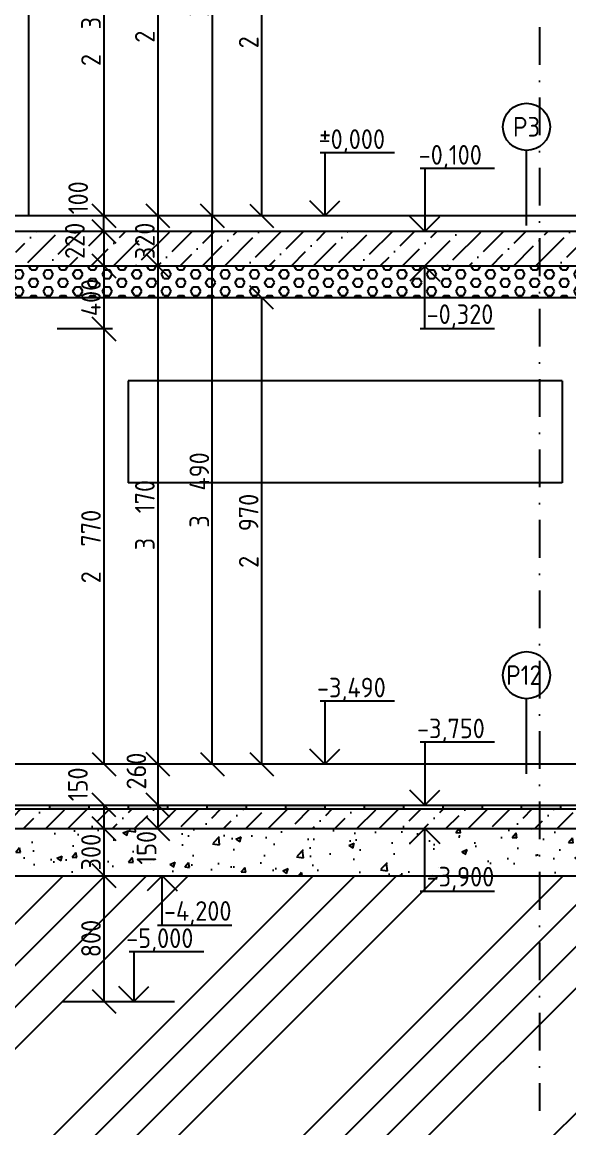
# Model space of a CAD drawing. Extents: x 3792242 to 5145247, y -1546315 to -1031918.
# Drawn here: x 3983697 to 3987175, y -1507935 to -1500897 of the extents above; entities that cross this region are included whole.
import ezdxf

# ---------------------------------------------------------------- set-up
doc = ezdxf.new("R2010")
doc.units = 0
doc.header["$MEASUREMENT"] = 0
doc.linetypes.add('BODKOCIARKOVANA_3', pattern=[5.6, 3, -1.3, 0, -1.3])
doc.layers.get('0').update_dxf_attribs({"linetype": 'CONTINUOUS'})
doc.layers.get('Defpoints').update_dxf_attribs({"color": 61, "linetype": 'CONTINUOUS'})
for name, color, linetype in [('KÓTY', 4, 'CONTINUOUS'), ('MÚRY', 1, 'CONTINUOUS'), ('OKNÁ', 143, 'CONTINUOUS'), ('osi', 253, 'CONTINUOUS'), ('POZEMOK', 7, 'CONTINUOUS'), ('TENKÁ', 7, 'CONTINUOUS'), ('ŠRAFY', 82, 'CONTINUOUS'), ('šrafy-múry', 8, 'CONTINUOUS')]:
    doc.layers.add(name, color=color, linetype=linetype)
doc.styles.add('STYLE1', font='isocp.shx')
doc.dimstyles.new('STANDARD-50', dxfattribs={"dimtxt": 125, "dimasz": 150, "dimexe": 10, "dimexo": 200, "dimgap": 20, "dimtad": 1, "dimdsep": 46, "dimlunit": 6, "dimtxsty": 'STYLE1', "dimblk1": 'OBLIQUE', "dimblk2": 'OBLIQUE', "dimsah": 1, "dimcen": 2.5, "dimse1": 1, "dimse2": 1, "dimadec": 0, "dimazin": 0, "dimtfac": 1, "dimtmove": 1, "dimatfit": 3, "dimldrblk": 'OBLIQUE', "dimfxl": 1, "dimtolj": 1, "dimtzin": 0, "dimarcsym": 0})
pattern_1 = [(50, (-13299465.4, 623840.9), (358.6300913, -31.3760675), [37.5, -412.5]), (355, (-13299465.4, 623840.9), (-69.375667, 376.096067), [30, -330]), (100.4514445, (-13299435.52, 623838.27), (289.2544234, 344.7199955), [31.870096, -350.571056]), (46.1842, (-13299465.4, 623940.9), (533.620665, -82.75964), [56.25, -618.75]), (96.6356355, (-13299420.94, 623934), (467.330973, 487.0593), [47.805171, -525.85688]), (351.184164, (-13299465.4, 623940.9), (467.330973, 487.0593), [45, -495]), (21, (-13299415.4, 623915.9), (298.453526, -201.3094453), [37.5, -412.5]), (326, (-13299415.4, 623915.9), (121.657666, 362.5750225), [30, -330]), (71.4514447, (-13299390.53, 623899.1), (420.1111884, 161.2655764), [31.870095, -350.571056]), (37.5, (-13299465.4, 623840.89), (6.0799277, 166.4469269), [0, -326, 0, -335, 0, -331.25]), (7.5, (-13299465.4, 623840.89), (131.5347687, 197.205856), [0, -191, 0, -318.5, 0, -126.25]), (327.5, (-13299576.9, 623840.89), (266.9112181, -11.2774359), [0, -125, 0, -390, 0, -517.5]), (317.5, (-13299626.9, 623840.89), (291.5930847, 50.0524912), [0, -162.5, 0, -259, 0, -367.5])]
pattern_2 = [(0, (-1667870.456, 8090.66), (0, 54.12658774), [31.25, -62.5]), (120, (-1667870.456, 8090.66), (-46.875, -27.06329387), [31.25, -62.5]), (60, (-1667839.206, 8090.66), (-46.875, 27.06329387), [31.25, -62.5])]

# ---------------------------------------------------------------- blocks, each defined once
blk = doc.blocks.new('_OBLIQUE')
at = {"color": 0, "linetype": 'ByBlock'}
blk.add_line((-0.5, -0.5), (0.5, 0.5), dxfattribs=at)
blk = doc.blocks.new('*D37486')
at = {"layer": 'Defpoints', "color": 0}
for p in [(3983871, -1506330.1), (3983871, -1507130.1), (3984217.5, -1507130.1)]:
    blk.add_point(p, dxfattribs=at)
at = {"layer": 'KÓTY', "color": 0, "lineweight": -2, "ltscale": 0.25}
blk.add_line((3984217.5, -1506330.1), (3984217.5, -1507130.1), dxfattribs=at)
at = {"layer": 'KÓTY', "color": 0, "linetype": 'ByBlock', "lineweight": -2, "xscale": 150, "yscale": 150, "zscale": 150}
for p, rotation in [((3984217.5, -1506330.1), 90), ((3984217.5, -1507130.1), 270)]:
    blk.add_blockref('_OBLIQUE', p, dxfattribs=dict(at, rotation=rotation))
at = {"layer": 'KÓTY', "color": 0, "insert": (3984135, -1506730.1), "char_height": 125, "attachment_point": 5, "rotation": 90, "style": 'STYLE1'}
blk.add_mtext('\\A1;800', dxfattribs=at)
blk = doc.blocks.new('*D37487')
at = {"layer": 'Defpoints', "color": 0}
for p in [(3983171, -1506030.1), (3983171, -1506330.1), (3984217.5, -1506330.1)]:
    blk.add_point(p, dxfattribs=at)
at = {"layer": 'KÓTY', "color": 0, "lineweight": -2, "ltscale": 0.25}
blk.add_line((3984217.5, -1506030.1), (3984217.5, -1506330.1), dxfattribs=at)
at = {"layer": 'KÓTY', "color": 0, "linetype": 'ByBlock', "lineweight": -2, "xscale": 150, "yscale": 150, "zscale": 150}
for p, rotation in [((3984217.5, -1506030.1), 90), ((3984217.5, -1506330.1), 270)]:
    blk.add_blockref('_OBLIQUE', p, dxfattribs=dict(at, rotation=rotation))
at = {"layer": 'KÓTY', "color": 0, "insert": (3984135, -1506180.1), "char_height": 125, "attachment_point": 5, "rotation": 90, "style": 'STYLE1'}
blk.add_mtext('\\A1;300', dxfattribs=at)
blk = doc.blocks.new('*D39799')
at = {"layer": 'Defpoints', "color": 0}
for p in [(3984217.5, -1502130.1), (3984217.5, -1502130.1), (3984217.5, -1502230.1)]:
    blk.add_point(p, dxfattribs=at)
at = {"layer": 'KÓTY', "color": 0, "lineweight": -2, "ltscale": 0.25}
blk.add_line((3984217.5, -1502230.1), (3984217.5, -1502130.1), dxfattribs=at)
at = {"layer": 'KÓTY', "color": 0, "linetype": 'ByBlock', "lineweight": -2, "xscale": 150, "yscale": 150, "zscale": 150}
for p, rotation in [((3984217.5, -1502130.1), 90), ((3984217.5, -1502230.1), 270)]:
    blk.add_blockref('_OBLIQUE', p, dxfattribs=dict(at, rotation=rotation))
at = {"layer": 'KÓTY', "color": 0, "insert": (3984053.5, -1502015.3), "char_height": 125, "attachment_point": 5, "rotation": 90, "style": 'STYLE1'}
blk.add_mtext('\\A1;100', dxfattribs=at)
blk = doc.blocks.new('*D39801')
at = {"layer": 'Defpoints', "color": 0}
for p in [(3984217.5, -1502230.1), (3984217.5, -1502450.1), (3984217.5, -1502450.1)]:
    blk.add_point(p, dxfattribs=at)
at = {"layer": 'KÓTY', "color": 0, "lineweight": -2, "ltscale": 0.25}
blk.add_line((3984217.5, -1502230.1), (3984217.5, -1502450.1), dxfattribs=at)
at = {"layer": 'KÓTY', "color": 0, "linetype": 'ByBlock', "lineweight": -2, "xscale": 150, "yscale": 150, "zscale": 150}
for p, rotation in [((3984217.5, -1502230.1), 90), ((3984217.5, -1502450.1), 270)]:
    blk.add_blockref('_OBLIQUE', p, dxfattribs=dict(at, rotation=rotation))
at = {"layer": 'KÓTY', "color": 0, "insert": (3984032.5, -1502289.4), "char_height": 125, "attachment_point": 5, "rotation": 90, "style": 'STYLE1'}
blk.add_mtext('\\A1;220', dxfattribs=at)
blk = doc.blocks.new('*D39802')
at = {"layer": 'Defpoints', "color": 0}
for p in [(3983737, -1499750.1), (3983737, -1502130.1), (3984217.5, -1502130.1)]:
    blk.add_point(p, dxfattribs=at)
at = {"layer": 'KÓTY', "color": 0, "lineweight": -2, "ltscale": 0.25}
blk.add_line((3984217.5, -1499750.1), (3984217.5, -1502130.1), dxfattribs=at)
at = {"layer": 'KÓTY', "color": 0, "linetype": 'ByBlock', "lineweight": -2, "xscale": 150, "yscale": 150, "zscale": 150}
for p, rotation in [((3984217.5, -1499750.1), 90), ((3984217.5, -1502130.1), 270)]:
    blk.add_blockref('_OBLIQUE', p, dxfattribs=dict(at, rotation=rotation))
at = {"layer": 'KÓTY', "color": 0, "insert": (3984135, -1500940.1), "char_height": 125, "attachment_point": 5, "rotation": 90, "style": 'STYLE1'}
blk.add_mtext('\\A1;2ﾠ380', dxfattribs=at)
blk = doc.blocks.new('*D39809')
at = {"layer": 'Defpoints', "color": 0}
for p in [(3983737, -1499450.1), (3983737, -1502130.1), (3984560, -1502130.1)]:
    blk.add_point(p, dxfattribs=at)
at = {"layer": 'KÓTY', "color": 0, "lineweight": -2, "ltscale": 0.25}
blk.add_line((3984560, -1499450.1), (3984560, -1502130.1), dxfattribs=at)
at = {"layer": 'KÓTY', "color": 0, "linetype": 'ByBlock', "lineweight": -2, "xscale": 150, "yscale": 150, "zscale": 150}
for p, rotation in [((3984560, -1499450.1), 90), ((3984560, -1502130.1), 270)]:
    blk.add_blockref('_OBLIQUE', p, dxfattribs=dict(at, rotation=rotation))
at = {"layer": 'KÓTY', "color": 0, "insert": (3984477.5, -1500790.1), "char_height": 125, "attachment_point": 5, "rotation": 90, "style": 'STYLE1'}
blk.add_mtext('\\A1;2ﾠ680', dxfattribs=at)
blk = doc.blocks.new('*D39810')
at = {"layer": 'Defpoints', "color": 0}
for p in [(3984560, -1502130.1), (3984560, -1502450.1), (3984560, -1502450.1)]:
    blk.add_point(p, dxfattribs=at)
at = {"layer": 'KÓTY', "color": 0, "lineweight": -2, "ltscale": 0.25}
blk.add_line((3984560, -1502130.1), (3984560, -1502450.1), dxfattribs=at)
at = {"layer": 'KÓTY', "color": 0, "linetype": 'ByBlock', "lineweight": -2, "xscale": 150, "yscale": 150, "zscale": 150}
for p, rotation in [((3984560, -1502130.1), 90), ((3984560, -1502450.1), 270)]:
    blk.add_blockref('_OBLIQUE', p, dxfattribs=dict(at, rotation=rotation))
at = {"layer": 'KÓTY', "color": 0, "insert": (3984477.5, -1502290.1), "char_height": 125, "attachment_point": 5, "rotation": 90, "style": 'STYLE1'}
blk.add_mtext('\\A1;320', dxfattribs=at)
blk = doc.blocks.new('*D39811')
at = {"layer": 'Defpoints', "color": 0}
for p in [(3983737, -1502450.1), (3983737, -1505620.1), (3984560, -1505620.1)]:
    blk.add_point(p, dxfattribs=at)
at = {"layer": 'KÓTY', "color": 0, "lineweight": -2, "ltscale": 0.25}
blk.add_line((3984560, -1502450.1), (3984560, -1505620.1), dxfattribs=at)
at = {"layer": 'KÓTY', "color": 0, "linetype": 'ByBlock', "lineweight": -2, "xscale": 150, "yscale": 150, "zscale": 150}
for p, rotation in [((3984560, -1502450.1), 90), ((3984560, -1505620.1), 270)]:
    blk.add_blockref('_OBLIQUE', p, dxfattribs=dict(at, rotation=rotation))
at = {"layer": 'KÓTY', "color": 0, "insert": (3984477.5, -1504035.1), "char_height": 125, "attachment_point": 5, "rotation": 90, "style": 'STYLE1'}
blk.add_mtext('\\A1;3ﾠ170', dxfattribs=at)
blk = doc.blocks.new('*D39814')
at = {"layer": 'Defpoints', "color": 0}
for p in [(3984906.5, -1499130.1), (3984906.5, -1502130.1), (3984906.5, -1502130.1)]:
    blk.add_point(p, dxfattribs=at)
at = {"layer": 'KÓTY', "color": 0, "lineweight": -2, "ltscale": 0.25}
blk.add_line((3984906.5, -1499130.1), (3984906.5, -1502130.1), dxfattribs=at)
at = {"layer": 'KÓTY', "color": 0, "linetype": 'ByBlock', "lineweight": -2, "xscale": 150, "yscale": 150, "zscale": 150}
for p, rotation in [((3984906.5, -1499130.1), 90), ((3984906.5, -1502130.1), 270)]:
    blk.add_blockref('_OBLIQUE', p, dxfattribs=dict(at, rotation=rotation))
at = {"layer": 'KÓTY', "color": 0, "insert": (3984824, -1500630.1), "char_height": 125, "attachment_point": 5, "rotation": 90, "style": 'STYLE1'}
blk.add_mtext('\\A1;3ﾠ000', dxfattribs=at)
blk = doc.blocks.new('*D39815')
at = {"layer": 'Defpoints', "color": 0}
for p in [(3984560, -1502130.1), (3984906.5, -1502130.1), (3984560, -1505620.1)]:
    blk.add_point(p, dxfattribs=at)
at = {"layer": 'KÓTY', "color": 0, "lineweight": -2, "ltscale": 0.25}
blk.add_line((3984906.5, -1505620.1), (3984906.5, -1502130.1), dxfattribs=at)
at = {"layer": 'KÓTY', "color": 0, "linetype": 'ByBlock', "lineweight": -2, "xscale": 150, "yscale": 150, "zscale": 150}
for p, rotation in [((3984906.5, -1502130.1), 90), ((3984906.5, -1505620.1), 270)]:
    blk.add_blockref('_OBLIQUE', p, dxfattribs=dict(at, rotation=rotation))
at = {"layer": 'KÓTY', "color": 0, "insert": (3984824, -1503875.1), "char_height": 125, "attachment_point": 5, "rotation": 90, "style": 'STYLE1'}
blk.add_mtext('\\A1;3ﾠ490', dxfattribs=at)
blk = doc.blocks.new('*D39820')
at = {"layer": 'Defpoints', "color": 0}
for p in [(3984881, -1499530.1), (3984881, -1502130.1), (3985220.5, -1502130.1)]:
    blk.add_point(p, dxfattribs=at)
at = {"layer": 'KÓTY', "color": 0, "lineweight": -2, "ltscale": 0.25}
blk.add_line((3985220.5, -1499530.1), (3985220.5, -1502130.1), dxfattribs=at)
at = {"layer": 'KÓTY', "color": 0, "linetype": 'ByBlock', "lineweight": -2, "xscale": 150, "yscale": 150, "zscale": 150}
for p, rotation in [((3985220.5, -1499530.1), 90), ((3985220.5, -1502130.1), 270)]:
    blk.add_blockref('_OBLIQUE', p, dxfattribs=dict(at, rotation=rotation))
at = {"layer": 'KÓTY', "color": 0, "insert": (3985138, -1500830.1), "char_height": 125, "attachment_point": 5, "rotation": 90, "style": 'STYLE1'}
blk.add_mtext('\\A1;2ﾠ600', dxfattribs=at)
blk = doc.blocks.new('*D39822')
at = {"layer": 'Defpoints', "color": 0}
for p in [(3984906.5, -1502650.1), (3984906.5, -1505620.1), (3985220.5, -1505620.1)]:
    blk.add_point(p, dxfattribs=at)
at = {"layer": 'KÓTY', "color": 0, "lineweight": -2, "ltscale": 0.25}
blk.add_line((3985220.5, -1502650.1), (3985220.5, -1505620.1), dxfattribs=at)
at = {"layer": 'KÓTY', "color": 0, "linetype": 'ByBlock', "lineweight": -2, "xscale": 150, "yscale": 150, "zscale": 150}
for p, rotation in [((3985220.5, -1502650.1), 90), ((3985220.5, -1505620.1), 270)]:
    blk.add_blockref('_OBLIQUE', p, dxfattribs=dict(at, rotation=rotation))
at = {"layer": 'KÓTY', "color": 0, "insert": (3985138, -1504135.1), "char_height": 125, "attachment_point": 5, "rotation": 90, "style": 'STYLE1'}
blk.add_mtext('\\A1;2ﾠ970', dxfattribs=at)
blk = doc.blocks.new('*D39825')
at = {"layer": 'Defpoints', "color": 0}
for p in [(3984217.5, -1505880.1), (3984217.5, -1506030.1), (3984217.5, -1506030.1)]:
    blk.add_point(p, dxfattribs=at)
at = {"layer": 'KÓTY', "color": 0, "lineweight": -2, "ltscale": 0.25}
blk.add_line((3984217.5, -1505880.1), (3984217.5, -1506030.1), dxfattribs=at)
at = {"layer": 'KÓTY', "color": 0, "linetype": 'ByBlock', "lineweight": -2, "xscale": 150, "yscale": 150, "zscale": 150}
for p, rotation in [((3984217.5, -1505880.1), 90), ((3984217.5, -1506030.1), 270)]:
    blk.add_blockref('_OBLIQUE', p, dxfattribs=dict(at, rotation=rotation))
at = {"layer": 'KÓTY', "color": 0, "insert": (3984051.5, -1505748.3), "char_height": 125, "attachment_point": 5, "rotation": 90, "style": 'STYLE1'}
blk.add_mtext('\\A1;150', dxfattribs=at)
blk = doc.blocks.new('*D39843')
at = {"layer": 'Defpoints', "color": 0}
for p in [(3984560, -1505620.1), (3984560, -1505880.1), (3984560, -1505880.1)]:
    blk.add_point(p, dxfattribs=at)
at = {"layer": 'KÓTY', "color": 0, "lineweight": -2, "ltscale": 0.25}
blk.add_line((3984560, -1505620.1), (3984560, -1505880.1), dxfattribs=at)
at = {"layer": 'KÓTY', "color": 0, "linetype": 'ByBlock', "lineweight": -2, "xscale": 150, "yscale": 150, "zscale": 150}
for p, rotation in [((3984560, -1505620.1), 90), ((3984560, -1505880.1), 270)]:
    blk.add_blockref('_OBLIQUE', p, dxfattribs=dict(at, rotation=rotation))
at = {"layer": 'KÓTY', "color": 0, "insert": (3984423.5, -1505664.3), "char_height": 125, "attachment_point": 5, "rotation": 90, "style": 'STYLE1'}
blk.add_mtext('\\A1;260', dxfattribs=at)
blk = doc.blocks.new('*D39844')
at = {"layer": 'Defpoints', "color": 0}
for p in [(3984560, -1505880.1), (3984560, -1506030.1), (3984560, -1506030.1)]:
    blk.add_point(p, dxfattribs=at)
at = {"layer": 'KÓTY', "color": 0, "lineweight": -2, "ltscale": 0.25}
blk.add_line((3984560, -1505880.1), (3984560, -1506030.1), dxfattribs=at)
at = {"layer": 'KÓTY', "color": 0, "linetype": 'ByBlock', "lineweight": -2, "xscale": 150, "yscale": 150, "zscale": 150}
for p, rotation in [((3984560, -1505880.1), 90), ((3984560, -1506030.1), 270)]:
    blk.add_blockref('_OBLIQUE', p, dxfattribs=dict(at, rotation=rotation))
at = {"layer": 'KÓTY', "color": 0, "insert": (3984488.5, -1506152.3), "char_height": 125, "attachment_point": 5, "rotation": 90, "style": 'STYLE1'}
blk.add_mtext('\\A1;150', dxfattribs=at)
blk = doc.blocks.new('*D54556')
at = {"layer": 'Defpoints', "color": 0}
for p in [(3982502, -1502850.1), (3982502, -1505620.1), (3984217.5, -1505620.1)]:
    blk.add_point(p, dxfattribs=at)
at = {"layer": 'KÓTY', "color": 0, "lineweight": -2, "ltscale": 0.25}
blk.add_line((3984217.5, -1502850.1), (3984217.5, -1505620.1), dxfattribs=at)
at = {"layer": 'KÓTY', "color": 0, "linetype": 'ByBlock', "lineweight": -2, "xscale": 150, "yscale": 150, "zscale": 150}
for p, rotation in [((3984217.5, -1502850.1), 90), ((3984217.5, -1505620.1), 270)]:
    blk.add_blockref('_OBLIQUE', p, dxfattribs=dict(at, rotation=rotation))
at = {"layer": 'KÓTY', "color": 0, "insert": (3984135, -1504235.1), "char_height": 125, "attachment_point": 5, "rotation": 90, "style": 'STYLE1'}
blk.add_mtext('\\A1;2ﾠ770', dxfattribs=at)
blk = doc.blocks.new('*D54557')
at = {"layer": 'Defpoints', "color": 0}
for p in [(3982502, -1502450.1), (3982502, -1502850.1), (3984217.5, -1502850.1)]:
    blk.add_point(p, dxfattribs=at)
at = {"layer": 'KÓTY', "color": 0, "lineweight": -2, "ltscale": 0.25}
blk.add_line((3984217.5, -1502450.1), (3984217.5, -1502850.1), dxfattribs=at)
at = {"layer": 'KÓTY', "color": 0, "linetype": 'ByBlock', "lineweight": -2, "xscale": 150, "yscale": 150, "zscale": 150}
for p, rotation in [((3984217.5, -1502450.1), 90), ((3984217.5, -1502850.1), 270)]:
    blk.add_blockref('_OBLIQUE', p, dxfattribs=dict(at, rotation=rotation))
at = {"layer": 'KÓTY', "color": 0, "insert": (3984135, -1502650.1), "char_height": 125, "attachment_point": 5, "rotation": 90, "style": 'STYLE1'}
blk.add_mtext('\\A1;400', dxfattribs=at)

msp = doc.modelspace()

# ---------------------------------------------------------------- hatches: boundary and pattern name
at = {"layer": 'TENKÁ', "ltscale": 0.25}
for points in [[(3984122.044, -1505880.108), (3983872.044, -1505880.108), (3983872.044, -1505905.108), (3984122.044, -1505905.108)], [(3984622.044, -1505880.108), (3984372.044, -1505880.108), (3984372.044, -1505905.108), (3984622.044, -1505905.108)], [(3985122.044, -1505880.108), (3984872.044, -1505880.108), (3984872.044, -1505905.108), (3985122.044, -1505905.108)], [(3985622.044, -1505880.108), (3985372.044, -1505880.108), (3985372.044, -1505905.108), (3985622.044, -1505905.108)], [(3986122.044, -1505880.108), (3985872.044, -1505880.108), (3985872.044, -1505905.108), (3986122.044, -1505905.108)], [(3986622.044, -1505880.108), (3986372.044, -1505880.108), (3986372.044, -1505905.108), (3986622.044, -1505905.108)], [(3987122.044, -1505880.108), (3986872.044, -1505880.108), (3986872.044, -1505905.108), (3987122.044, -1505905.108)]]:
    msp.add_hatch(color=256, dxfattribs=at).paths.add_polyline_path(points)
at = {"layer": 'ŠRAFY'}
h = msp.add_hatch(dxfattribs=at)
h.set_pattern_fill('HEX', color=256, scale=250)
h.set_pattern_definition(pattern_2)
h.paths.add_polyline_path([(3986258.003, -1502650.108), (3987217.044, -1502650.108), (3988782.044, -1502650.108), (3988782.044, -1502450.108), (3986258.003, -1502450.108)])
h.paths.add_polyline_path([(3987972.544, -1502620.657), (3987972.544, -1502358.059), (3988222.544, -1502358.059), (3988222.544, -1502620.657)], flags=9)
h = msp.add_hatch(dxfattribs=at)
h.set_pattern_fill('HEX', color=256, scale=250)
h.set_pattern_definition(pattern_2)
h.paths.add_polyline_path([(3982502.044, -1502630.108), (3982502.044, -1502650.108), (3986258.003, -1502650.108), (3986258.003, -1502450.108), (3983657.044, -1502450.108), (3983587.044, -1502450.108), (3982502.044, -1502450.108)])
h.paths.add_polyline_path([(3983932.044, -1502803.637), (3983932.044, -1502541.039), (3984182.044, -1502541.039), (3984182.044, -1502803.637)], flags=9)
at = {"layer": 'ŠRAFY', "ltscale": 0.25}
h = msp.add_hatch(dxfattribs=at)
h.set_pattern_fill('ANSI34', color=256, scale=1500)
h.set_pattern_definition([(45, (-1113810.5, 33513.7), (-795.49513, 795.49513), []), (45, (-1113545.3, 33513.7), (-795.49513, 795.49513), []), (45, (-1113280.1, 33513.7), (-795.49513, 795.49513), []), (45, (-1113015, 33513.7), (-795.49513, 795.49513), [])])
h.paths.add_polyline_path([(4034272.044, -1506730.108), (4034272.044, -1507530.108), (4032072.044, -1507530.108), (4032072.044, -1506730.108), (4030122.044, -1506730.108), (4030122.044, -1507530.108), (4027922.044, -1507530.108), (4027922.044, -1506730.108), (4022932.044, -1506730.108), (4022932.044, -1507530.108), (4021732.044, -1507530.108), (4020482.044, -1507530.108), (4020482.044, -1507130.108), (4020392.044, -1507130.108), (4018892.044, -1507130.108), (4017692.044, -1507130.108), (4017692.044, -1506330.108), (4016192.044, -1506330.108), (4016192.044, -1507130.108), (4015392.044, -1507130.108), (4015392.044, -1506330.108), (4010177.044, -1506330.108), (4010177.044, -1507130.108), (4007777.044, -1507130.108), (4007777.044, -1506330.108), (4003312.044, -1506330.108), (4003312.044, -1507130.108), (4001112.044, -1507130.108), (4001112.044, -1506330.108), (3996122.044, -1506330.108), (3996122.044, -1507130.108), (3994922.044, -1507130.108), (3994922.044, -1506330.108), (3993582.044, -1506330.108), (3993582.044, -1507130.108), (3992082.044, -1507130.108), (3990882.044, -1507130.108), (3990882.044, -1506330.108), (3989382.044, -1506330.108), (3989382.044, -1507130.108), (3988582.044, -1507130.108), (3988582.044, -1506330.108), (3983322.044, -1506330.108), (3983322.044, -1507130.108), (3981322.044, -1507130.108), (3981322.044, -1506330.108), (3979994.138, -1504030.108), (3979452.044, -1504030.108), (3979452.044, -1508364.838), (4044082.044, -1508364.838), (4044082.044, -1505550.108), (4043853.317, -1505550.108), (4043172.044, -1506730.108), (4043172.044, -1507530.108), (4041372.044, -1507530.108), (4041372.044, -1506730.108), (4040312.044, -1506730.108), (4040312.044, -1507530.108), (4038812.044, -1507530.108), (4037612.044, -1507530.108), (4037612.044, -1506730.108), (4036112.044, -1506730.108), (4036112.044, -1507530.108), (4035312.044, -1507530.108), (4035312.044, -1506730.108)])
h.paths.add_polyline_path([(3989857.433, -1506640.038), (3990363.781, -1506640.038), (3990363.781, -1506840.087), (3989857.433, -1506840.087)], flags=24)
h.paths.add_polyline_path([(3986257.346, -1506248.667), (3986764.145, -1506248.667), (3986764.145, -1506448.782), (3986257.346, -1506448.782)], flags=24)
h.paths.add_polyline_path([(3989521.044, -1506873.907), (3989521.044, -1506586.309), (3989771.044, -1506586.309), (3989771.044, -1506873.907)], flags=24)
h.paths.add_polyline_path([(4023429.933, -1506955.038), (4023948.781, -1506955.038), (4023948.781, -1507155.087), (4023429.933, -1507155.087)], flags=24)
h.paths.add_polyline_path([(4023077.544, -1507273.907), (4023077.544, -1506986.309), (4023327.544, -1506986.309), (4023327.544, -1507273.907)], flags=24)
h.paths.add_polyline_path([(4040144.933, -1506955.038), (4040663.781, -1506955.038), (4040663.781, -1507155.087), (4040144.933, -1507155.087)], flags=24)
h.paths.add_polyline_path([(4040710.544, -1507273.907), (4040710.544, -1506986.309), (4040960.544, -1506986.309), (4040960.544, -1507273.907)], flags=24)
h.paths.add_polyline_path([(4014235.433, -1506640.038), (4014741.781, -1506640.038), (4014741.781, -1506840.087), (4014235.433, -1506840.087)], flags=24)
h.paths.add_polyline_path([(3996603.933, -1506640.038), (3997110.281, -1506640.038), (3997110.281, -1506840.087), (3996603.933, -1506840.087)], flags=24)
h.paths.add_polyline_path([(3996267.544, -1506873.907), (3996267.544, -1506586.309), (3996517.544, -1506586.309), (3996517.544, -1506873.907)], flags=24)
h.paths.add_polyline_path([(4015047.044, -1506873.907), (4015047.044, -1506586.309), (4015297.044, -1506586.309), (4015297.044, -1506873.907)], flags=24)
h.paths.add_polyline_path([(4016667.433, -1506640.038), (4017173.781, -1506640.038), (4017173.781, -1506840.087), (4016667.433, -1506840.087)], flags=24)
h.paths.add_polyline_path([(4016331.044, -1506873.907), (4016331.044, -1506586.309), (4016581.044, -1506586.309), (4016581.044, -1506873.907)], flags=24)
h.paths.add_polyline_path([(3984010.044, -1506873.907), (3984010.044, -1506586.309), (3984260.044, -1506586.309), (3984260.044, -1506873.907)], flags=24)
h.paths.add_polyline_path([(3984346.433, -1506640.038), (3984852.781, -1506640.038), (3984852.781, -1506840.087), (3984346.433, -1506840.087)], flags=24)
h.paths.add_polyline_path([(3984586.386, -1506466.733), (3985105.235, -1506466.733), (3985105.235, -1506666.782), (3984586.386, -1506666.782)], flags=24)
h.paths.add_polyline_path([(4036574.433, -1507019.038), (4037093.281, -1507019.038), (4037093.281, -1507219.087), (4036574.433, -1507219.087)], flags=24)
h.paths.add_polyline_path([(4036251.044, -1507273.907), (4036251.044, -1506986.309), (4036501.044, -1506986.309), (4036501.044, -1507273.907)], flags=24)
h = msp.add_hatch(dxfattribs=at)
h.set_pattern_fill('AR-CONC', color=256, scale=50)
h.set_pattern_definition(pattern_1)
h.paths.add_polyline_path([(3986258.003, -1506030.108), (3982522.044, -1506030.108), (3982522.044, -1506330.108), (3983322.044, -1506330.108), (3986258.003, -1506330.108)])
h.paths.add_polyline_path([(3984363.544, -1506283.637), (3984363.544, -1506021.039), (3984613.544, -1506021.039), (3984613.544, -1506283.637)], flags=9)
h.paths.add_polyline_path([(3984010.044, -1506323.907), (3984010.044, -1506036.309), (3984260.044, -1506036.309), (3984260.044, -1506323.907)], flags=24)
h = msp.add_hatch(dxfattribs=at)
h.set_pattern_fill('AR-CONC', color=256, scale=50)
h.set_pattern_definition(pattern_1)
h.paths.add_polyline_path([(3986258.003, -1506030.108), (3986258.003, -1506330.108), (3988582.044, -1506330.108), (3988782.044, -1506330.108), (3988782.044, -1506030.108)])
h.paths.add_polyline_path([(3986257.346, -1506248.667), (3986764.145, -1506248.667), (3986764.145, -1506448.782), (3986257.346, -1506448.782)], flags=9)
at = {"layer": 'šrafy-múry'}
h = msp.add_hatch(dxfattribs=at)
h.set_pattern_fill('ANSI36', color=253, scale=800, angle=360)
h.set_pattern_definition([(45, (139723.04, 33513.66), (53.0330086, 194.4543648), [250, -50, 0, -50])])
h.paths.add_polyline_path([(3983657.044, -1502450.108), (3989082.044, -1502450.108), (3989082.044, -1502230.108), (3983657.044, -1502230.108)])
h.paths.add_polyline_path([(3983907.544, -1502433.157), (3983907.544, -1502145.559), (3984157.544, -1502145.559), (3984157.544, -1502433.157)], flags=9)
h.paths.add_polyline_path([(3984352.544, -1502433.907), (3984352.544, -1502146.309), (3984602.544, -1502146.309), (3984602.544, -1502433.907)], flags=9)
h = msp.add_hatch(dxfattribs=at)
h.set_pattern_fill('ANSI36', color=253, scale=800, angle=360)
h.set_pattern_definition([(45, (46283.04, 33513.66), (53.0330086, 194.4543648), [250, -50, 0, -50])])
h.paths.add_polyline_path([(3988622.044, -1505905.108), (3988372.044, -1505905.108), (3988122.044, -1505905.108), (3987872.044, -1505905.108), (3987622.044, -1505905.108), (3987372.044, -1505905.108), (3987122.044, -1505905.108), (3986872.044, -1505905.108), (3986622.044, -1505905.108), (3986372.044, -1505905.108), (3986122.044, -1505905.108), (3985872.044, -1505905.108), (3985622.044, -1505905.108), (3985372.044, -1505905.108), (3985122.044, -1505905.108), (3984872.044, -1505905.108), (3984622.044, -1505905.108), (3984372.044, -1505905.108), (3984122.044, -1505905.108), (3983872.044, -1505905.108), (3983622.044, -1505905.108), (3983372.044, -1505905.108), (3983122.044, -1505905.108), (3982872.044, -1505905.108), (3982752.044, -1505905.108), (3982622.044, -1505905.108), (3982372.044, -1505905.108), (3982122.044, -1505905.108), (3982122.044, -1506030.108), (3982522.044, -1506030.108), (3988782.044, -1506030.108), (3989182.044, -1506030.108), (3989182.044, -1505880.108), (3988807.044, -1505880.108), (3988807.044, -1505905.108)])

# ---------------------------------------------------------------- linework, layer by layer
at = {"color": 253}
msp.add_line((3983322.044, -1506330.108), (3988582.044, -1506330.108), dxfattribs=at)
at = {"layer": 'KÓTY', "ltscale": 0.25}
msp.add_line((3984270.946, -1502850.108), (3983920.946, -1502850.108), dxfattribs=at)
at = {"layer": 'KÓTY'}
for p, q in [((3983952.044, -1506330.108), (3984665.544, -1506330.108)), ((3983952.044, -1507130.108), (3984665.544, -1507130.108))]:
    msp.add_line(p, q, dxfattribs=at)
at = {"layer": 'MÚRY'}
for p, q in [((3988782.044, -1502130.108), (3983587.044, -1502130.108)), ((3982502.044, -1502650.108), (3988782.044, -1502650.108)), ((3988782.044, -1505620.108), (3982502.044, -1505620.108))]:
    msp.add_line(p, q, dxfattribs=at)
at = {"layer": 'OKNÁ', "ltscale": 0.25}
for p, q in [((3986905.346, -1502191.676), (3986905.346, -1501714)), ((3986905.346, -1505681.676), (3986905.346, -1505204))]:
    msp.add_line(p, q, dxfattribs=at)
for centre in [(3986905.346, -1501564), (3986905.346, -1505054)]:
    msp.add_circle(centre, 150, dxfattribs=at)
at = {"layer": 'osi', "linetype": 'BODKOCIARKOVANA_3', "ltscale": 80}
msp.add_line((3986987.044, -1487486.244), (3986987.044, -1507826.838), dxfattribs=at)
at = {"layer": 'POZEMOK'}
for p, q in [((3987132.044, -1503180.108), (3984372.044, -1503180.108)), ((3984372.044, -1503180.108), (3984372.044, -1503830.108)), ((3987132.044, -1503180.108), (3987132.044, -1503830.108)), ((3987132.044, -1503830.108), (3984372.044, -1503830.108))]:
    msp.add_line(p, q, dxfattribs=at)
at = {"layer": 'TENKÁ', "ltscale": 10}
msp.add_line((3983737.044, -1499750.108), (3983737.044, -1502130.108), dxfattribs=at)
at = {"layer": 'TENKÁ', "linetype": 'ByBlock', "ltscale": 0.25}
for p, q in [((3985624.475, -1501644.502), (3985624.475, -1501590.204)), ((3985597.326, -1501617.353), (3985651.624, -1501617.353)), ((3986065.808, -1501730.108), (3985591.909, -1501730.108)), ((3985621.503, -1501730.108), (3985621.503, -1502130.108)), ((3986702.308, -1501830.108), (3986228.409, -1501830.108)), ((3986258.003, -1501830.108), (3986258.003, -1502230.108)), ((3985621.503, -1502130.108), (3985526.044, -1502034.649)), ((3985621.503, -1502130.108), (3985716.962, -1502034.649)), ((3986258.003, -1502230.108), (3986162.544, -1502134.649)), ((3986258.003, -1502230.108), (3986353.462, -1502134.649)), ((3986258.003, -1502450.108), (3986162.544, -1502545.568)), ((3986258.003, -1502450.108), (3986353.462, -1502545.568)), ((3986258.003, -1502850.108), (3986258.003, -1502450.108)), ((3986702.308, -1502850.108), (3986228.409, -1502850.108)), ((3986065.808, -1505220.108), (3985591.909, -1505220.108)), ((3985621.503, -1505220.108), (3985621.503, -1505620.108)), ((3985621.503, -1505620.108), (3985526.044, -1505524.649)), ((3985621.503, -1505620.108), (3985716.962, -1505524.649)), ((3986702.308, -1505480.108), (3986228.409, -1505480.108)), ((3986258.003, -1505480.108), (3986258.003, -1505880.108)), ((3986258.003, -1505880.108), (3986162.544, -1505784.649)), ((3986258.003, -1505880.108), (3986353.462, -1505784.649)), ((3986258.003, -1506030.108), (3986162.544, -1506125.568)), ((3986258.003, -1506430.108), (3986258.003, -1506030.108)), ((3986258.003, -1506030.108), (3986353.462, -1506125.568)), ((3984587.044, -1506330.108), (3984491.584, -1506425.567)), ((3984587.044, -1506646.108), (3984587.044, -1506330.108)), ((3984587.044, -1506330.108), (3984682.503, -1506425.567)), ((3986702.308, -1506430.108), (3986228.409, -1506430.108)), ((3985031.348, -1506646.108), (3984557.45, -1506646.108)), ((3984852.348, -1506814.108), (3984378.45, -1506814.108)), ((3984408.044, -1506814.108), (3984408.044, -1507130.108)), ((3984408.044, -1507130.108), (3984312.584, -1507034.649)), ((3984408.044, -1507130.108), (3984312.584, -1507034.649)), ((3984408.044, -1507130.108), (3984503.503, -1507034.649)), ((3984408.044, -1507130.108), (3984503.503, -1507034.649))]:
    msp.add_line(p, q, dxfattribs=at)
at = {"layer": 'TENKÁ'}
for p, q in [((3989082.044, -1502230.108), (3981962.044, -1502230.108)), ((3988782.044, -1502450.108), (3981962.044, -1502450.108)), ((3982122.044, -1505880.108), (3989182.044, -1505880.108)), ((3982122.044, -1506030.108), (3989182.044, -1506030.108))]:
    msp.add_line(p, q, dxfattribs=at)
at = {"layer": 'TENKÁ', "ltscale": 0.25}
for p, q in [((3983872.044, -1505880.108), (3983872.044, -1505905.108)), ((3984122.044, -1505880.108), (3984122.044, -1505905.108)), ((3984372.044, -1505880.108), (3984372.044, -1505905.108)), ((3984622.044, -1505880.108), (3984622.044, -1505905.108)), ((3984872.044, -1505880.108), (3984872.044, -1505905.108)), ((3985122.044, -1505880.108), (3985122.044, -1505905.108)), ((3985372.044, -1505880.108), (3985372.044, -1505905.108)), ((3985622.044, -1505880.108), (3985622.044, -1505905.108)), ((3985872.044, -1505880.108), (3985872.044, -1505905.108)), ((3986122.044, -1505880.108), (3986122.044, -1505905.108)), ((3986372.044, -1505880.108), (3986372.044, -1505905.108)), ((3986622.044, -1505880.108), (3986622.044, -1505905.108)), ((3986872.044, -1505880.108), (3986872.044, -1505905.108)), ((3987122.044, -1505880.108), (3987122.044, -1505905.108)), ((3982122.044, -1505905.108), (3988807.044, -1505905.108))]:
    msp.add_line(p, q, dxfattribs=at)

# ---------------------------------------------------------------- texts
at = {"layer": 'TENKÁ', "ltscale": 0.25, "style": 'STYLE1'}
for s, p in [('P3', (3986819.541, -1501626.178)), ('-0,000', (3985582.846, -1501704.782)), ('-0,100', (3986219.346, -1501804.782)), ('-0,320', (3986269.846, -1502818.782)), ('P12', (3986775.541, -1505116.178)), ('-3,490', (3985572.392, -1505195.087)), ('-3,750', (3986208.892, -1505455.087)), ('-3,900', (3986269.846, -1506398.782)), ('-4,200', (3984598.886, -1506616.782)), ('-5,000', (3984358.933, -1506790.087))]:
    msp.add_text(s, height=125, dxfattribs=at).set_placement(p)

# ---------------------------------------------------------------- dimensions: what is measured, and where the dimension line sits
at = {"layer": 'KÓTY', "ltscale": 0.25}
for base, p1, p2, picture, middle in [((3984906.544, -1502130.108), (3984906.544, -1499130.108), (3984906.544, -1502130.108), '*D39814', (3984824.001, -1500630.108)), ((3984560.044, -1502130.108), (3983737.044, -1499450.108), (3983737.044, -1502130.108), '*D39809', (3984477.501, -1500790.108)), ((3985220.544, -1502130.108), (3984881.044, -1499530.108), (3984881.044, -1502130.108), '*D39820', (3985138.001, -1500830.108)), ((3984560.044, -1502450.108), (3984560.044, -1502130.108), (3984560.044, -1502450.108), '*D39810', (3984477.544, -1502290.108)), ((3984906.544, -1502130.108), (3984560.044, -1505620.108), (3984560.044, -1502130.108), '*D39815', (3984824.001, -1503875.108)), ((3984217.544, -1502450.108), (3984217.544, -1502230.108), (3984217.544, -1502450.108), '*D39801', (3984032.544, -1502289.358)), ((3984217.544, -1502850.108), (3982502.044, -1502450.108), (3982502.044, -1502850.108), '*D54557', (3984135.044, -1502650.108)), ((3984560.044, -1505620.108), (3983737.044, -1502450.108), (3983737.044, -1505620.108), '*D39811', (3984477.501, -1504035.108)), ((3985220.544, -1505620.108), (3984906.544, -1502650.108), (3984906.544, -1505620.108), '*D39822', (3985138.001, -1504135.108)), ((3984217.544, -1505620.108), (3982502.044, -1502850.108), (3982502.044, -1505620.108), '*D54556', (3984135.001, -1504235.108)), ((3984217.544, -1506330.108), (3983171.044, -1506030.108), (3983171.044, -1506330.108), '*D37487', (3984135.044, -1506180.108)), ((3984217.544, -1507130.108), (3983871.044, -1506330.108), (3983871.044, -1507130.108), '*D37486', (3984135.044, -1506730.108))]:
    dim = msp.add_linear_dim(base=base, p1=p1, p2=p2, angle=90, dimstyle='STANDARD-50', override={"dimtxsty": 'STYLE1', "dimldrblk": 'OBLIQUE'}, dxfattribs=at)
    dim.commit()
    dim.dimension.update_dxf_attribs({"geometry": picture, "text_midpoint": middle})
dim = msp.add_linear_dim(base=(3984217.544, -1502130.108), p1=(3983737.044, -1499750.108), p2=(3983737.044, -1502130.108), angle=90, dimstyle='STANDARD-50', dxfattribs=at)
dim.commit()
dim.dimension.update_dxf_attribs({"geometry": '*D39802', "text_midpoint": (3984135.001, -1500940.108)})
for base, p1, p2, picture, middle in [((3984217.544, -1502130.108), (3984217.544, -1502230.108), (3984217.544, -1502130.108), '*D39799', (3984136.044, -1502015.338)), ((3984560.044, -1505880.108), (3984560.044, -1505620.108), (3984560.044, -1505880.108), '*D39843', (3984506.044, -1505664.338)), ((3984217.544, -1506030.108), (3984217.544, -1505880.108), (3984217.544, -1506030.108), '*D39825', (3984134.044, -1505748.338)), ((3984560.044, -1506030.108), (3984560.044, -1505880.108), (3984560.044, -1506030.108), '*D39844', (3984571.044, -1506152.338))]:
    dim = msp.add_linear_dim(base=base, p1=p1, p2=p2, angle=90, dimstyle='STANDARD-50', override={"dimtxsty": 'STYLE1', "dimldrblk": 'OBLIQUE'}, dxfattribs=at)
    dim.commit()
    dim.dimension.update_dxf_attribs({"geometry": picture, "text_midpoint": middle, "dimtype": 160})

doc.saveas('drawing.dxf')
